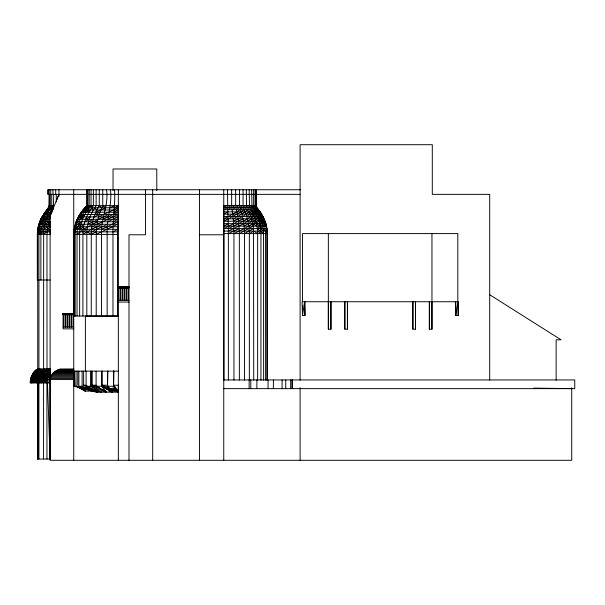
<?xml version="1.0" encoding="UTF-8"?>
<svg xmlns="http://www.w3.org/2000/svg" width="605" height="605" viewBox="0 0 605 605"><rect width="100%" height="100%" fill="white"/><g stroke="black" fill="none" stroke-linecap="round" stroke-linejoin="round"><path stroke-width="0.91" d="M118.338 221.286L118.338 206.426M330.935 329.18L330.935 301.736L330.935 329.18L328.349 329.18L328.349 301.736M344.835 329.18L344.835 301.736L344.835 329.18L347.421 329.18L347.421 301.736L347.421 329.18M412.882 329.18L412.882 301.736L412.882 329.18L415.469 329.18L415.469 301.736L415.469 329.18M429.368 329.18L429.368 301.736L429.368 329.18L431.955 329.18L431.955 301.736M117.612 234.4L118.353 205.67L86.893 205.67C79.179 213.157 73.742 223.479 73.78 234.4L117.612 234.4L117.612 316.022M114.587 189.743C115.434 204.679 112.606 219.464 112.976 234.4L112.976 316.022M96.21 316.022L96.255 231.844L97.889 219.305L99.946 212.219L102.752 205.67L102.752 189.743M99.273 189.743L99.273 205.67C93.964 214.246 91.279 224.342 91.272 234.4L91.272 316.022M96.127 189.743L96.127 205.67C90.115 213.966 86.81 224.16 86.817 234.4L86.817 316.022M49.428 194.356L49.428 205.67L48.634 207.78L44.959 212.219L40.747 219.305L38.576 226.762L37.321 234.4L37.699 229.295L50.396 229.295L50.109 234.4L37.321 234.4L37.321 280.017L50.109 280.017M82.908 316.022L82.908 234.4C82.893 223.979 86.802 213.716 93.367 205.67L93.367 189.743M37.026 383.003C37.064 377.717 38.97 371.893 43.613 368.906L43.651 231.844L44.891 224.251L46.532 219.305L50.162 212.219L53.331 207.78L53.762 194.356M50.177 231.844L37.412 231.844C38.024 221.74 44.067 213.194 50.313 205.67L50.313 194.356M40.875 280.017L40.875 234.4C40.989 223.653 45.609 212.733 53.762 205.67L49.134 205.67C47.001 211.47 41.874 215.773 39.703 221.763L50.366 221.763M77.032 316.022L77.032 234.4C76.994 223.661 81.879 213.346 89.215 205.67L89.215 189.743M31.762 383.003C31.762 377.58 34.069 371.72 38.939 368.906L38.909 234.4C38.849 223.51 44.225 213.27 51.765 205.67L51.765 194.356M37.767 368.906C32.768 371.606 30.242 377.505 30.265 383.003L50.147 383.003L50.139 368.906L48.143 373.119L46.918 380.878L46.963 459.029M87.899 189.743L87.899 205.67C80.329 213.232 75.118 223.555 75.156 234.4L75.156 316.022M50.147 382.307L30.265 382.307L30.379 380.878C36.073 376.907 43.991 377.497 50.147 374.253L32.481 374.253L34.81 371.115L37.737 368.906L37.699 229.295L39.234 224.251M74.044 316.022L74.044 234.4C74.203 223.51 79.187 212.317 87.899 205.67L87.324 207.78L81.501 212.219L79.716 214.533L117.952 214.533L91.786 226.762M106.51 189.743C109.074 205.087 100.445 219.055 101.534 234.4L101.534 316.022M41.155 383.003C41.216 377.868 42.683 372.12 47.001 368.906L46.963 234.4L48.166 224.251L50.631 216.9L41.972 216.9L38.849 224.251L38.667 225.922M110.481 189.743C112.212 204.838 106.412 219.305 107.161 234.4L107.161 316.022M91.052 189.743L91.052 205.67C84.042 213.512 79.595 223.805 79.633 234.4L79.633 316.022M63.086 313.745C64.788 314.842 61.385 314.842 63.086 313.745L73.742 313.813L62.829 313.813M128.994 287.942L117.983 287.791L117.983 287.08L118.701 287.08M73.742 368.982L60.114 368.982C55.305 370.434 50.548 374.238 50.109 379.562L73.742 379.562M73.78 234.4C73.81 229.877 77.644 226.762 80.934 224.251M302.492 301.736L302.492 233.598L457.819 233.598L457.819 301.736L455.746 315.455L458.227 315.455L458.227 301.736L302.084 301.736L302.492 315.455L304.965 315.455L304.965 301.736M74.415 229.295L73.878 231.844L117.62 231.844M51.765 205.67L51.304 207.78L47.976 209.973M49.829 207.78L50.313 205.67M49.262 206.373L48.929 207.78L44.135 213.762M49.428 205.67L48.937 207.78L49.164 189.743M43.431 373.119L33.298 375.471L31.347 376.749L30.363 380.878L50.147 380.878M111.978 392.169L107.546 386.255L107.887 371.137M115.109 388.47L113.445 386.255L113.793 371.137M37.699 229.295C39.31 223.116 45.579 219.948 50.631 216.9M87.233 386.05L85.388 391.117L77.584 386.897M56.923 199.431L58.965 194.356L50.109 216.061L50.109 460.292L571.725 460.292L571.725 387.684M31.331 376.749L31.868 375.471L33.888 374.253L44.044 372.067L37.011 370.268M74.044 234.4L75.247 231.844M37.714 234.4C39.953 228.781 45.7 226.005 50.396 222.753M233.946 380.152L233.946 233.598L233.477 221.211C240.087 217.55 248.398 214.677 251.998 207.515L251.642 189.743M37.812 231.844L41.669 226.762L48.846 221.763M38.1 229.295L39.741 226.762M79.958 214.533L78.34 216.9L117.869 216.9L107.75 221.763M74.884 226.762L76.616 224.251M75.534 224.251L77.432 221.763M118.777 287.685L118.338 287.942M102.26 371.137L102.26 385.204L101.451 386.255L96.104 386.255L96.104 371.137M38.909 234.4L43.9 229.295L50.525 224.75M78.423 219.305L76.374 221.763L75.285 224.251L117.703 224.251L96.21 234.4M40.089 221.763L45.163 216.9L51.591 212.99M87.112 189.743L87.112 205.67L82.983 209.973L118.134 209.973L113.899 212.219M80.919 214.533L77.138 219.305L117.801 219.305L113.264 221.763M42.335 216.9L47.916 212.219M77.032 234.4L83.21 229.295L97.375 221.763M246.303 189.743L246.59 207.515L241.244 211.863L223.918 221.211L223.956 380.152M87.112 205.67L84.859 207.78L118.24 207.78L98.486 216.9M40.875 234.4L50.752 226.762L38.183 226.762M43.726 214.533L46.282 212.219L53.331 207.78L48.634 207.78M30.265 382.307L31.868 380.878L47.341 376.749L50.147 375.471L31.868 375.471M41.216 221.763L44.036 219.305L50.359 215.32M77.379 229.295L84.103 224.251M83.21 209.973L85.918 207.78M82.545 214.533L77.387 219.305L76.117 221.763L117.748 221.763L101.678 229.295M47.031 209.973L48.43 208.876M78.423 224.251L81.667 221.763M50.396 229.295L43.575 234.4M249.351 380.152L249.351 233.598L248.889 226.111L246.855 216.446L249.91 214.125L258.237 218.806L264.264 223.653L265.55 231.095L265.633 380.152M42.282 224.251L49.663 219.305L40.747 219.305M82.424 212.219L89.275 207.78L89.215 205.67M80.155 219.305L83.603 216.9M79.958 229.295L83.581 226.762M81.267 216.9L84.798 214.533M239.368 380.152L239.338 231.095L238.279 218.806L236.389 209.655L243.051 205.443L243.051 189.743M82.908 234.4L91.499 229.295L102.101 224.251M46.464 214.533L52.264 211.092M82.983 231.844L87.082 229.295M83.982 212.219L87.642 209.973M246.59 207.515L250.795 216.446L253.2 226.111L239.368 233.598M253.2 226.111L253.503 228.599L244.526 233.598L244.526 380.152M233.477 221.211L232.086 209.655L239.482 205.443L239.482 189.743M227.518 189.743L227.798 211.863L223.873 214.125L223.918 221.211L265.141 221.211L266.563 226.111L267.365 233.598L267.365 380.152M249.351 233.598L253.684 231.095L257.632 233.598L257.632 380.152M37.949 369.526L48.483 372.067L50.139 371.115L49.262 370.268L43.613 368.906M227.798 211.863L228.251 223.653L223.941 226.111L266.563 226.111L262.63 216.446L255.113 205.443L255.113 189.743M244.526 233.598L244.155 226.111L252.232 221.211L260.263 226.111L265.55 231.095M227.518 205.443L223.805 207.515L223.873 214.125L261.738 214.125L265.141 221.211L261.473 216.446L250.886 209.655L249.51 207.515L249.184 189.743M84.776 221.763L89.2 219.305M86.144 212.219L90.243 209.973M112.991 231.844L117.635 229.295L74.158 229.295M32.481 374.253L34.561 373.119L40.278 372.067M85.592 219.305L90.047 216.9M239.482 205.443L243.051 218.806L223.948 228.599L267.002 228.599L265.512 223.653M227.662 209.655L235.655 205.443L235.655 189.743M114.337 207.78L118.353 205.67M53.777 208.876L51.675 209.973L46.714 209.973M87.876 224.251L108.658 214.533M96.255 231.844L91.272 234.4L86.878 231.844M233.265 218.806L241.924 214.125L247.8 209.655L249.51 207.515L246.303 205.443L236.941 211.863L223.91 218.806L264.173 218.806L262.63 216.446M88.474 221.763L93.321 219.305M91.332 231.844L107.539 224.251M231.647 189.743L231.647 205.443L223.827 209.655L258.637 209.655L256.86 207.515L223.805 207.515L223.752 205.443L256.437 205.443L256.717 206.827M48.483 372.067L50.147 373.119C44.074 376.325 36.285 375.629 30.598 379.464L50.147 379.464M239.24 228.599L228.372 233.598L228.372 380.152M233.946 233.598L244.367 228.599L252.777 223.653L260.642 228.599L263.553 231.095L263.629 380.152M94.055 216.9L99.167 214.533M94.894 214.533L99.946 212.219M109.966 207.78L114.587 205.67M228.372 233.598L228.342 228.599L243.505 221.211L250.795 216.446L259.061 221.211L264.861 226.111M95.84 212.219L105.739 207.78L102.752 205.67M228.365 231.095L243.868 223.653L251.574 218.806L262.895 226.111L263.553 231.095M102.812 219.305L118.035 212.219L81.267 212.219M50.139 370.268L35.733 370.268L36.126 371.115L33.956 372.067L50.139 372.067M37.026 382.307L47.016 379.464M50.139 369.526L36.716 369.526L38.773 368.906M36.716 369.526L38.939 368.906L48.861 371.115M31.762 382.307L47.152 378.087L50.147 376.749L31.347 376.749M41.155 382.307L46.918 380.878M48.143 373.119L32.799 376.749L30.923 378.087L50.147 378.087M41.034 371.115L35.309 372.067L33.177 373.119L50.147 373.119M37.654 368.906L50.139 368.906L46.199 369.526L49.943 368.906M46.199 369.526L50.109 368.906M300.723 189.743L47.855 189.743L47.855 194.356L300.11 194.356M223.85 211.863L260.271 211.863L261.738 214.125L259.878 211.863L251.642 205.443M44.959 212.219L52.045 212.219M43.378 214.533L51.002 214.533M223.888 216.446L263.039 216.446L258.804 211.863L249.184 205.443M223.933 223.653L265.935 223.653C263.47 217.823 257.306 214.904 252.149 211.863L250.886 209.655M38.849 224.251L50.48 224.251M74.627 226.762L117.665 226.762M223.956 231.095L267.274 231.095L266.132 226.111M223.956 233.598L267.365 233.598L266.571 228.599M199.544 234.778L223.752 234.778M117.612 238.385L118.353 238.385M118.088 286.997L128.994 286.997M117.983 287.08L128.994 287.08M117.907 287.186L128.994 287.186M117.854 287.307L128.994 287.307M117.839 287.435L128.994 287.435M117.854 287.564L128.994 287.564M117.907 287.685L128.994 287.685M118.088 287.874L128.994 287.874M118.338 300.231L128.994 300.231M118.338 302.046L128.994 302.046M62.648 314.003L73.742 314.003M62.595 314.124L73.742 314.124M62.58 314.252L73.742 314.252M62.595 314.381L73.742 314.381M62.648 314.502L73.742 314.502M62.731 314.608L73.742 314.608M62.829 314.691L73.742 314.691M73.78 316.022L118.353 316.022L85.388 316.052L85.388 371.137M63.086 327.048L73.742 327.048M73.742 328.863L63.086 328.863L63.086 314.691M58.738 369.466L73.742 369.466M57.43 370.056L73.742 370.056M56.197 370.721L73.742 370.721M34.803 371.115L50.139 371.115M118.383 371.137L74.211 371.137L74.211 386.255L96.074 392.169L97.912 392.169L76.041 386.255L74.211 386.255M55.055 371.478L73.742 371.478M54.011 372.309L73.742 372.309M53.074 373.202L73.742 373.202M52.249 374.162L73.742 374.162M51.554 375.176L73.742 375.176M50.986 376.227L73.742 376.227M50.555 377.316L73.742 377.316M50.26 378.435L73.742 378.435M223.752 379.948L574.75 379.948L574.75 388.637L223.752 388.637M74.77 385.204L74.468 371.137M83.634 385.204L85.978 385.204M91.998 371.137L91.998 385.204L96.112 385.204M104.499 386.572L102.26 385.204L107.902 385.219M113.702 371.137L113.702 385.204L118.338 385.204L118.338 391.117L108.923 391.117M78.884 371.137L78.884 386.255L82.114 386.255L101.481 392.169M86.107 371.137L86.107 386.255L90.561 386.255L105.988 392.169L105.988 391.117M107.546 371.137L107.546 386.255L113.445 386.255L115.343 388.342M93.026 391.117L85.388 391.117L76.404 386.119M105.988 392.169L98.252 392.169L78.884 386.255M96.104 386.255L106.609 392.169L117.877 392.169L117.877 391.117M49.965 382.988L50.109 459.029L37.654 459.029L37.654 382.988M534.003 388.108L571.725 388.637M92.066 386.073L99.318 387.465M106.563 388.856L118.338 391.117L113.702 385.211M91.998 385.204L97.45 386.429M105.625 388.266L118.338 391.117L112.711 387.934M104.068 387.177L118.338 391.117L110.723 388.319M89.865 387.276L83.611 385.204L83.634 371.137M102.26 385.204L109.029 387.699M86.107 386.255L101.534 392.169L90.561 386.255L90.561 371.137M105.149 390.769L91.756 385.204L91.756 371.137M111.948 391.117L101.451 386.255L101.451 371.137M248.912 211.863L260.717 218.806L263.5 221.211L264.264 223.653M251.998 207.515C255.983 212.015 262.517 214.344 263.5 221.211M78.257 386.686L85.388 391.117L84.639 388.584M489.702 294.741L561.047 339.798L556.146 339.798L556.146 380.159M252.149 211.863L255.166 218.806L257.359 228.599L263.629 233.598M257.359 228.599L257.564 231.095L260.944 233.598L260.944 380.152M80.533 387.359L85.388 391.117L82.59 387.835M99.273 205.67L101.738 207.78M94.675 207.78L96.883 209.973M258.637 209.655L256.49 207.515L256.066 205.443L256.066 189.743M253.624 189.743L253.624 205.443L260.218 214.125M107.546 386.255L109.444 388.342M106.609 392.169L101.451 386.255L111.948 392.169L111.978 391.117M116.765 390.686L117.877 392.169M259.182 210.389L260.271 211.863L255.522 207.515L255.113 205.443M93.344 209.973L91.741 207.78L91.052 205.67M114.3 385.945L115.321 387.427M253.518 209.655C258.229 216.703 260.952 225.105 260.944 233.598M35.725 370.268L36.103 371.115M246.855 216.446L243.286 207.515L243.051 205.443M236.389 209.655L235.655 205.443M262.895 226.111L259.674 216.446L254.017 207.515L253.624 205.443M243.051 218.806L244.155 226.111M232.086 209.655L231.647 205.443M253.503 228.599L253.745 380.152M266.835 231.095L266.926 380.152M47.455 382.988L50.109 459.029M457.819 301.736L458.227 315.455M455.338 301.736L455.746 315.455L455.746 301.736M304.965 315.455L304.557 301.736L302.492 315.455L302.492 305.396M257.564 231.095L257.632 233.598M228.251 223.653L228.342 228.599M489.702 380.159L489.702 194.356L432.295 194.356L432.295 144.708L300.11 144.708L300.11 380.144M431.955 233.598L431.955 329.18M328.349 233.598L328.349 329.18M300.11 387.684L300.11 460.292M292.268 379.948L292.268 388.637M292.079 379.948L292.079 388.637M290.68 379.948L290.68 388.637M285.749 379.948L285.749 388.637M282.096 379.948L282.096 388.637M273.377 379.948L273.377 388.637M268.038 379.948L268.038 388.637M256.875 379.948L256.875 388.637M256.361 189.743L256.437 205.443M250.788 379.948L250.788 388.637M249.139 379.948L249.139 388.637M223.752 189.743L223.752 460.292M199.544 189.743L199.544 460.292M156.786 190.598L156.786 168.984L113.044 168.984L113.044 190.598M152.687 189.743L152.687 460.292M145.51 189.743L145.51 234.778L128.994 234.778L128.994 460.292M128.464 287.874L128.464 300.231M126.974 287.874L126.974 300.231M126.437 287.874L126.437 300.231M124.948 287.874L124.948 300.231M124.418 287.874L124.418 300.231M122.921 287.874L122.921 300.231M122.391 287.874L122.391 300.231M120.894 287.874L120.894 300.231M120.365 287.874L120.365 300.231M118.875 287.874L118.875 300.231M118.338 189.743L118.338 460.292M113.445 371.137L113.445 386.255M86.908 189.743L86.893 205.67M82.114 371.137L82.114 386.255M77.735 371.137L77.758 385.204M76.041 371.137L76.041 386.255M73.742 189.743L73.742 460.292M73.205 314.691L73.205 327.048M71.715 314.691L71.715 327.048M71.186 314.691L71.186 327.048M69.688 314.691L69.688 327.048M69.159 314.691L69.159 327.048M67.669 314.691L67.669 327.048M67.132 314.691L67.132 327.048M65.642 314.691L65.642 327.048M65.106 314.691L65.106 327.048M63.616 314.691L63.616 327.048M58.965 189.743L58.957 196.239M56.273 194.356L56.273 201.896M55.721 189.743L55.721 194.356M52.975 189.743L52.975 194.356M50.767 189.743L50.767 194.356M48.181 189.743L48.181 194.356M43.575 382.988L43.575 459.029M38.909 382.988L38.909 459.029M37.775 382.988L37.775 459.029M37.752 382.988L37.654 459.029L37.76 382.988"/></g></svg>
